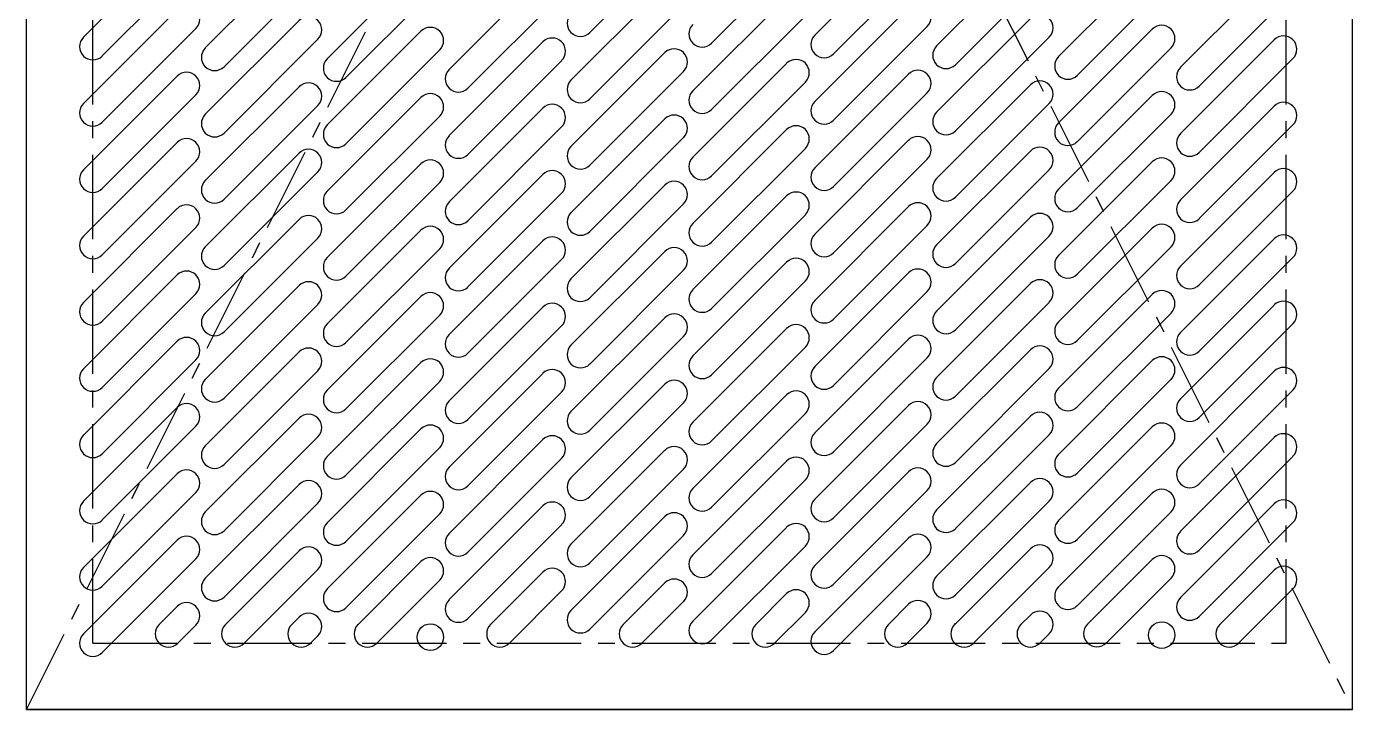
# Model space of a CAD drawing. Header units: millimetres. Extents: x -100 to 100, y -200 to 200.
# Drawn here: x -100 to 100, y -200 to -97 of the extents above; entities that cross this region are included whole.
import ezdxf

# ---------------------------------------------------------------- set-up
doc = ezdxf.new("R2010")
doc.units = ezdxf.units.MM
doc.linetypes.add('CENTERX2', pattern=[20.32, 12.7, -2.54, 2.54, -2.54])

msp = doc.modelspace()

# ---------------------------------------------------------------- linework, layer by layer
at = {"color": 7, "linetype": 'Continuous'}
for p, q in [((-100, -200), (-100, 200)), ((-100, -200), (-100, 200)), ((100, -200), (100, 200)), ((100, -200), (100, 200)), ((-15.05, -97.88), (-0.9, -83.73)), ((-15.05, -97.88), (-0.9, -83.73)), ((-91.41, -98.59), (-77.27, -84.44)), ((-91.41, -98.59), (-77.27, -84.44)), ((3.34, -99.49), (17.48, -85.35)), ((3.34, -99.49), (17.48, -85.35)), ((18.89, -98.28), (33.04, -84.13)), ((18.89, -98.28), (33.04, -84.13)), ((37.28, -99.89), (51.42, -85.75)), ((37.28, -99.89), (51.42, -85.75)), ((-88.59, -101.41), (-74.44, -87.27)), ((-88.59, -101.41), (-74.44, -87.27)), ((-73.03, -100.2), (-58.89, -86.06)), ((-73.03, -100.2), (-58.89, -86.06)), ((-54.64, -101.82), (-40.5, -87.67)), ((-54.64, -101.82), (-40.5, -87.67)), ((21.72, -101.11), (35.87, -86.96)), ((21.72, -101.11), (35.87, -86.96)), ((55.66, -101.51), (69.81, -87.37)), ((55.66, -101.51), (69.81, -87.37)), ((-70.2, -103.03), (-56.06, -88.89)), ((-70.2, -103.03), (-56.06, -88.89)), ((-36.26, -103.43), (-22.12, -89.29)), ((-36.26, -103.43), (-22.12, -89.29)), ((40.11, -102.72), (54.25, -88.58)), ((40.11, -102.72), (54.25, -88.58)), ((74.05, -103.12), (88.19, -88.98)), ((74.05, -103.12), (88.19, -88.98)), ((-51.82, -104.64), (-37.67, -90.5)), ((-51.82, -104.64), (-37.67, -90.5)), ((-17.88, -105.05), (-3.73, -90.9)), ((-17.88, -105.05), (-3.73, -90.9)), ((58.49, -104.34), (72.63, -90.19)), ((58.49, -104.34), (72.63, -90.19)), ((76.88, -105.95), (91.02, -91.81)), ((76.88, -105.95), (91.02, -91.81)), ((-33.43, -106.26), (-19.29, -92.12)), ((-33.43, -106.26), (-19.29, -92.12)), ((-15.05, -107.88), (-0.9, -93.73)), ((-15.05, -107.88), (-0.9, -93.73)), ((0.51, -106.66), (14.65, -92.52)), ((0.51, -106.66), (14.65, -92.52)), ((-91.41, -108.59), (-77.27, -94.44)), ((-91.41, -108.59), (-77.27, -94.44)), ((3.34, -109.49), (17.48, -95.35)), ((3.34, -109.49), (17.48, -95.35)), ((18.89, -108.28), (33.04, -94.13)), ((18.89, -108.28), (33.04, -94.13)), ((37.28, -109.89), (51.42, -95.75)), ((37.28, -109.89), (51.42, -95.75)), ((-88.59, -111.41), (-74.44, -97.27)), ((-88.59, -111.41), (-74.44, -97.27)), ((-73.03, -110.2), (-58.89, -96.06)), ((-73.03, -110.2), (-58.89, -96.06)), ((-54.64, -111.82), (-40.5, -97.67)), ((-54.64, -111.82), (-40.5, -97.67)), ((21.72, -111.11), (35.87, -96.96)), ((21.72, -111.11), (35.87, -96.96)), ((55.66, -111.51), (69.81, -97.37)), ((55.66, -111.51), (69.81, -97.37)), ((-70.2, -113.03), (-56.06, -98.89)), ((-70.2, -113.03), (-56.06, -98.89)), ((-36.26, -113.43), (-22.12, -99.29)), ((-36.26, -113.43), (-22.12, -99.29)), ((40.11, -112.72), (54.25, -98.58)), ((40.11, -112.72), (54.25, -98.58)), ((74.05, -113.12), (88.19, -98.98)), ((74.05, -113.12), (88.19, -98.98)), ((-51.82, -114.64), (-37.67, -100.5)), ((-51.82, -114.64), (-37.67, -100.5)), ((-17.88, -115.05), (-3.73, -100.9)), ((-17.88, -115.05), (-3.73, -100.9)), ((58.49, -114.34), (72.63, -100.19)), ((58.49, -114.34), (72.63, -100.19)), ((76.88, -115.95), (91.02, -101.81)), ((76.88, -115.95), (91.02, -101.81)), ((-33.43, -116.26), (-19.29, -102.12)), ((-33.43, -116.26), (-19.29, -102.12)), ((-15.05, -117.88), (-0.9, -103.73)), ((-15.05, -117.88), (-0.9, -103.73)), ((0.51, -116.66), (14.65, -102.52)), ((0.51, -116.66), (14.65, -102.52)), ((-91.41, -118.59), (-77.27, -104.44)), ((-91.41, -118.59), (-77.27, -104.44)), ((3.34, -119.49), (17.48, -105.35)), ((3.34, -119.49), (17.48, -105.35)), ((18.89, -118.28), (33.04, -104.13)), ((18.89, -118.28), (33.04, -104.13)), ((37.28, -119.89), (51.42, -105.75)), ((37.28, -119.89), (51.42, -105.75)), ((-88.59, -121.41), (-74.44, -107.27)), ((-88.59, -121.41), (-74.44, -107.27)), ((-73.03, -120.2), (-58.89, -106.06)), ((-73.03, -120.2), (-58.89, -106.06)), ((-54.64, -121.82), (-40.5, -107.67)), ((-54.64, -121.82), (-40.5, -107.67)), ((21.72, -121.11), (35.87, -106.96)), ((21.72, -121.11), (35.87, -106.96)), ((55.66, -121.51), (69.81, -107.37)), ((55.66, -121.51), (69.81, -107.37)), ((-70.2, -123.03), (-56.06, -108.89)), ((-70.2, -123.03), (-56.06, -108.89)), ((-36.26, -123.43), (-22.12, -109.29)), ((-36.26, -123.43), (-22.12, -109.29)), ((40.11, -122.72), (54.25, -108.58)), ((40.11, -122.72), (54.25, -108.58)), ((74.05, -123.12), (88.19, -108.98)), ((74.05, -123.12), (88.19, -108.98)), ((-51.82, -124.64), (-37.67, -110.5)), ((-51.82, -124.64), (-37.67, -110.5)), ((-17.88, -125.05), (-3.73, -110.9)), ((-17.88, -125.05), (-3.73, -110.9)), ((58.49, -124.34), (72.63, -110.19)), ((58.49, -124.34), (72.63, -110.19)), ((76.88, -125.95), (91.02, -111.81)), ((76.88, -125.95), (91.02, -111.81)), ((-33.43, -126.26), (-19.29, -112.12)), ((-33.43, -126.26), (-19.29, -112.12)), ((-15.05, -127.88), (-0.9, -113.73)), ((-15.05, -127.88), (-0.9, -113.73)), ((0.51, -126.66), (14.65, -112.52)), ((0.51, -126.66), (14.65, -112.52)), ((-91.41, -128.59), (-77.27, -114.44)), ((-91.41, -128.59), (-77.27, -114.44)), ((3.34, -129.49), (17.48, -115.35)), ((3.34, -129.49), (17.48, -115.35)), ((18.89, -128.28), (33.04, -114.13)), ((18.89, -128.28), (33.04, -114.13)), ((37.28, -129.89), (51.42, -115.75)), ((37.28, -129.89), (51.42, -115.75)), ((-88.59, -131.41), (-74.44, -117.27)), ((-88.59, -131.41), (-74.44, -117.27)), ((-73.03, -130.2), (-58.89, -116.06)), ((-73.03, -130.2), (-58.89, -116.06)), ((-54.64, -131.82), (-40.5, -117.67)), ((-54.64, -131.82), (-40.5, -117.67)), ((21.72, -131.11), (35.87, -116.96)), ((21.72, -131.11), (35.87, -116.96)), ((55.66, -131.51), (69.81, -117.37)), ((55.66, -131.51), (69.81, -117.37)), ((-70.2, -133.03), (-56.06, -118.89)), ((-70.2, -133.03), (-56.06, -118.89)), ((-36.26, -133.43), (-22.12, -119.29)), ((-36.26, -133.43), (-22.12, -119.29)), ((40.11, -132.72), (54.25, -118.58)), ((40.11, -132.72), (54.25, -118.58)), ((74.05, -133.12), (88.19, -118.98)), ((74.05, -133.12), (88.19, -118.98)), ((-51.82, -134.64), (-37.67, -120.5)), ((-51.82, -134.64), (-37.67, -120.5)), ((-17.88, -135.05), (-3.73, -120.9)), ((-17.88, -135.05), (-3.73, -120.9)), ((58.49, -134.34), (72.63, -120.19)), ((58.49, -134.34), (72.63, -120.19)), ((76.88, -135.95), (91.02, -121.81)), ((76.88, -135.95), (91.02, -121.81)), ((-33.43, -136.26), (-19.29, -122.12)), ((-33.43, -136.26), (-19.29, -122.12)), ((-15.05, -137.88), (-0.9, -123.73)), ((-15.05, -137.88), (-0.9, -123.73)), ((0.51, -136.66), (14.65, -122.52)), ((0.51, -136.66), (14.65, -122.52)), ((-91.41, -138.59), (-77.27, -124.44)), ((-91.41, -138.59), (-77.27, -124.44)), ((3.34, -139.49), (17.48, -125.35)), ((3.34, -139.49), (17.48, -125.35)), ((18.89, -138.28), (33.04, -124.13)), ((18.89, -138.28), (33.04, -124.13)), ((37.28, -139.89), (51.42, -125.75)), ((37.28, -139.89), (51.42, -125.75)), ((-88.59, -141.41), (-74.44, -127.27)), ((-88.59, -141.41), (-74.44, -127.27)), ((-73.03, -140.2), (-58.89, -126.06)), ((-73.03, -140.2), (-58.89, -126.06)), ((-54.64, -141.82), (-40.5, -127.67)), ((-54.64, -141.82), (-40.5, -127.67)), ((21.72, -141.11), (35.87, -126.96)), ((21.72, -141.11), (35.87, -126.96)), ((55.66, -141.51), (69.81, -127.37)), ((55.66, -141.51), (69.81, -127.37)), ((-70.2, -143.03), (-56.06, -128.89)), ((-70.2, -143.03), (-56.06, -128.89)), ((-36.26, -143.43), (-22.12, -129.29)), ((-36.26, -143.43), (-22.12, -129.29)), ((40.11, -142.72), (54.25, -128.58)), ((40.11, -142.72), (54.25, -128.58)), ((74.05, -143.12), (88.19, -128.98)), ((74.05, -143.12), (88.19, -128.98)), ((-51.82, -144.64), (-37.67, -130.5)), ((-51.82, -144.64), (-37.67, -130.5)), ((-17.88, -145.05), (-3.73, -130.9)), ((-17.88, -145.05), (-3.73, -130.9)), ((58.49, -144.34), (72.63, -130.19)), ((58.49, -144.34), (72.63, -130.19)), ((76.88, -145.95), (91.02, -131.81)), ((76.88, -145.95), (91.02, -131.81)), ((-33.43, -146.26), (-19.29, -132.12)), ((-33.43, -146.26), (-19.29, -132.12)), ((-15.05, -147.88), (-0.9, -133.73)), ((-15.05, -147.88), (-0.9, -133.73)), ((0.51, -146.66), (14.65, -132.52)), ((0.51, -146.66), (14.65, -132.52)), ((-91.41, -148.59), (-77.27, -134.44)), ((-91.41, -148.59), (-77.27, -134.44)), ((3.34, -149.49), (17.48, -135.35)), ((3.34, -149.49), (17.48, -135.35)), ((18.89, -148.28), (33.04, -134.13)), ((18.89, -148.28), (33.04, -134.13)), ((37.28, -149.89), (51.42, -135.75)), ((37.28, -149.89), (51.42, -135.75)), ((-88.59, -151.41), (-74.44, -137.27)), ((-88.59, -151.41), (-74.44, -137.27)), ((-73.03, -150.2), (-58.89, -136.06)), ((-73.03, -150.2), (-58.89, -136.06)), ((-54.64, -151.82), (-40.5, -137.67)), ((-54.64, -151.82), (-40.5, -137.67)), ((21.72, -151.11), (35.87, -136.96)), ((21.72, -151.11), (35.87, -136.96)), ((55.66, -151.51), (69.81, -137.37)), ((55.66, -151.51), (69.81, -137.37)), ((-70.2, -153.03), (-56.06, -138.89)), ((-70.2, -153.03), (-56.06, -138.89)), ((-36.26, -153.43), (-22.12, -139.29)), ((-36.26, -153.43), (-22.12, -139.29)), ((40.11, -152.72), (54.25, -138.58)), ((40.11, -152.72), (54.25, -138.58)), ((74.05, -153.12), (88.19, -138.98)), ((74.05, -153.12), (88.19, -138.98)), ((-51.82, -154.64), (-37.67, -140.5)), ((-51.82, -154.64), (-37.67, -140.5)), ((-17.88, -155.05), (-3.73, -140.9)), ((-17.88, -155.05), (-3.73, -140.9)), ((58.49, -154.34), (72.63, -140.19)), ((58.49, -154.34), (72.63, -140.19)), ((76.88, -155.95), (91.02, -141.81)), ((76.88, -155.95), (91.02, -141.81)), ((-33.43, -156.26), (-19.29, -142.12)), ((-33.43, -156.26), (-19.29, -142.12)), ((-15.05, -157.88), (-0.9, -143.73)), ((-15.05, -157.88), (-0.9, -143.73)), ((0.51, -156.66), (14.65, -142.52)), ((0.51, -156.66), (14.65, -142.52)), ((-91.41, -158.59), (-77.27, -144.44)), ((-91.41, -158.59), (-77.27, -144.44)), ((3.34, -159.49), (17.48, -145.35)), ((3.34, -159.49), (17.48, -145.35)), ((18.89, -158.28), (33.04, -144.13)), ((18.89, -158.28), (33.04, -144.13)), ((37.28, -159.89), (51.42, -145.75)), ((37.28, -159.89), (51.42, -145.75)), ((-88.59, -161.41), (-74.44, -147.27)), ((-88.59, -161.41), (-74.44, -147.27)), ((-73.03, -160.2), (-58.89, -146.06)), ((-73.03, -160.2), (-58.89, -146.06)), ((-54.64, -161.82), (-40.5, -147.67)), ((-54.64, -161.82), (-40.5, -147.67)), ((21.72, -161.11), (35.87, -146.96)), ((21.72, -161.11), (35.87, -146.96)), ((55.66, -161.51), (69.81, -147.37)), ((55.66, -161.51), (69.81, -147.37)), ((-70.2, -163.03), (-56.06, -148.89)), ((-70.2, -163.03), (-56.06, -148.89)), ((-36.26, -163.43), (-22.12, -149.29)), ((-36.26, -163.43), (-22.12, -149.29)), ((40.11, -162.72), (54.25, -148.58)), ((40.11, -162.72), (54.25, -148.58)), ((74.05, -163.12), (88.19, -148.98)), ((74.05, -163.12), (88.19, -148.98)), ((-51.82, -164.64), (-37.67, -150.5)), ((-51.82, -164.64), (-37.67, -150.5)), ((-17.88, -165.05), (-3.73, -150.9)), ((-17.88, -165.05), (-3.73, -150.9)), ((58.49, -164.34), (72.63, -150.19)), ((58.49, -164.34), (72.63, -150.19)), ((76.88, -165.95), (91.02, -151.81)), ((76.88, -165.95), (91.02, -151.81)), ((-33.43, -166.26), (-19.29, -152.12)), ((-33.43, -166.26), (-19.29, -152.12)), ((-15.05, -167.88), (-0.9, -153.73)), ((-15.05, -167.88), (-0.9, -153.73)), ((0.51, -166.66), (14.65, -152.52)), ((0.51, -166.66), (14.65, -152.52)), ((-91.41, -168.59), (-77.27, -154.44)), ((-91.41, -168.59), (-77.27, -154.44)), ((3.34, -169.49), (17.48, -155.35)), ((3.34, -169.49), (17.48, -155.35)), ((18.89, -168.28), (33.04, -154.13)), ((18.89, -168.28), (33.04, -154.13)), ((37.28, -169.89), (51.42, -155.75)), ((37.28, -169.89), (51.42, -155.75)), ((-88.59, -171.41), (-74.44, -157.27)), ((-88.59, -171.41), (-74.44, -157.27)), ((-73.03, -170.2), (-58.89, -156.06)), ((-73.03, -170.2), (-58.89, -156.06)), ((-54.64, -171.82), (-40.5, -157.67)), ((-54.64, -171.82), (-40.5, -157.67)), ((21.72, -171.11), (35.87, -156.96)), ((21.72, -171.11), (35.87, -156.96)), ((55.66, -171.51), (69.81, -157.37)), ((55.66, -171.51), (69.81, -157.37)), ((-70.2, -173.03), (-56.06, -158.89)), ((-70.2, -173.03), (-56.06, -158.89)), ((-36.26, -173.43), (-22.12, -159.29)), ((-36.26, -173.43), (-22.12, -159.29)), ((40.11, -172.72), (54.25, -158.58)), ((40.11, -172.72), (54.25, -158.58)), ((74.05, -173.12), (88.19, -158.98)), ((74.05, -173.12), (88.19, -158.98)), ((-51.82, -174.64), (-37.67, -160.5)), ((-51.82, -174.64), (-37.67, -160.5)), ((-17.88, -175.05), (-3.73, -160.9)), ((-17.88, -175.05), (-3.73, -160.9)), ((58.49, -174.34), (72.63, -160.19)), ((58.49, -174.34), (72.63, -160.19)), ((76.88, -175.95), (91.02, -161.81)), ((76.88, -175.95), (91.02, -161.81)), ((-33.43, -176.26), (-19.29, -162.12)), ((-33.43, -176.26), (-19.29, -162.12)), ((-15.05, -177.88), (-0.9, -163.73)), ((-15.05, -177.88), (-0.9, -163.73)), ((0.51, -176.66), (14.65, -162.52)), ((0.51, -176.66), (14.65, -162.52)), ((-91.41, -178.59), (-77.27, -164.44)), ((-91.41, -178.59), (-77.27, -164.44)), ((3.34, -179.49), (17.48, -165.35)), ((3.34, -179.49), (17.48, -165.35)), ((18.89, -178.28), (33.04, -164.13)), ((18.89, -178.28), (33.04, -164.13)), ((37.28, -179.89), (51.42, -165.75)), ((37.28, -179.89), (51.42, -165.75)), ((-88.59, -181.41), (-74.44, -167.27)), ((-88.59, -181.41), (-74.44, -167.27)), ((-73.03, -180.2), (-58.89, -166.06)), ((-73.03, -180.2), (-58.89, -166.06)), ((-54.64, -181.82), (-40.5, -167.67)), ((-54.64, -181.82), (-40.5, -167.67)), ((21.72, -181.11), (35.87, -166.96)), ((21.72, -181.11), (35.87, -166.96)), ((55.66, -181.51), (69.81, -167.37)), ((55.66, -181.51), (69.81, -167.37)), ((-70.2, -183.03), (-56.06, -168.89)), ((-70.2, -183.03), (-56.06, -168.89)), ((-36.26, -183.43), (-22.12, -169.29)), ((-36.26, -183.43), (-22.12, -169.29)), ((40.11, -182.72), (54.25, -168.58)), ((40.11, -182.72), (54.25, -168.58)), ((74.05, -183.12), (88.19, -168.98)), ((74.05, -183.12), (88.19, -168.98)), ((-51.82, -184.64), (-37.67, -170.5)), ((-51.82, -184.64), (-37.67, -170.5)), ((-17.88, -185.05), (-3.73, -170.9)), ((-17.88, -185.05), (-3.73, -170.9)), ((58.49, -184.34), (72.63, -170.19)), ((58.49, -184.34), (72.63, -170.19)), ((76.88, -185.95), (91.02, -171.81)), ((76.88, -185.95), (91.02, -171.81)), ((-33.43, -186.26), (-19.29, -172.12)), ((-33.43, -186.26), (-19.29, -172.12)), ((-15.05, -187.88), (-0.9, -173.73)), ((-15.05, -187.88), (-0.9, -173.73)), ((0.51, -186.66), (14.65, -172.52)), ((0.51, -186.66), (14.65, -172.52)), ((-91.41, -188.59), (-77.27, -174.44)), ((-91.41, -188.59), (-77.27, -174.44)), ((3.34, -189.49), (17.48, -175.35)), ((3.34, -189.49), (17.48, -175.35)), ((18.89, -188.28), (33.04, -174.13)), ((18.89, -188.28), (33.04, -174.13)), ((51.42, -175.75), (40, -187.17)), ((-88.59, -191.41), (-74.44, -177.27)), ((-88.59, -191.41), (-74.44, -177.27)), ((-70, -187.17), (-58.89, -176.06)), ((-40.5, -177.67), (-50, -187.17)), ((21.72, -191.11), (35.87, -176.96)), ((21.72, -191.11), (35.87, -176.96)), ((69.81, -177.37), (60.03, -187.14)), ((-67.17, -190), (-56.06, -178.89)), ((-22.12, -179.29), (-30, -187.17)), ((54.25, -178.58), (42.83, -190)), ((80, -187.17), (88.19, -178.98)), ((-37.67, -180.5), (-47.17, -190)), ((-3.73, -180.9), (-10, -187.17)), ((72.63, -180.19), (62.86, -189.97)), ((91.02, -181.81), (82.83, -190)), ((-19.29, -182.12), (-27.17, -190)), ((-0.9, -183.73), (-7.17, -190)), ((14.65, -182.52), (10, -187.17)), ((-77.27, -184.44), (-80, -187.17)), ((17.48, -185.35), (12.83, -190)), ((33.04, -184.13), (30, -187.17)), ((51.42, -185.75), (50, -187.17)), ((-74.44, -187.27), (-77.17, -190)), ((-58.89, -186.06), (-60, -187.17)), ((35.87, -186.96), (32.83, -190)), ((40, -187.17), (40.07, -187)), ((-56.06, -188.89), (-57.17, -190)), ((54.25, -188.58), (52.83, -190)), ((-100, -200), (100, -200)), ((100, -200), (-100, -200))]:
    msp.add_line(p, q, dxfattribs=at)
at = {"color": 7, "linetype": 'CENTERX2'}
for p, q in [((-100, -200), (100, 200)), ((-100, 200), (100, -200)), ((-90, -190), (-90, 190)), ((90, -190), (90, 190)), ((-90, -190), (90, -190))]:
    msp.add_line(p, q, dxfattribs=at)
at = {"color": 7, "linetype": 'Continuous'}
for centre in [(-39.09, -189.09), (71.22, -188.78)]:
    msp.add_circle(centre, 2, dxfattribs=at)
for centre, start, end in [((-75.86, -95.86), 315, 135), ((-75.86, -95.86), 315, 135), ((34.45, -95.55), 315, 135), ((-57.47, -97.47), 315, 135), ((-57.47, -97.47), 315, 135), ((-16.46, -96.46), 135, 315), ((-16.46, -96.46), 135, 315), ((52.84, -97.16), 315, 135), ((52.84, -97.16), 315, 135), ((-39.09, -99.09), 315, 135), ((-39.09, -99.09), 315, 135), ((1.92, -98.08), 135, 315), ((1.92, -98.08), 135, 315), ((71.22, -98.78), 315, 135), ((71.22, -98.78), 315, 135), ((-90, -100), 135, 315), ((-90, -100), 135, 315), ((-20.7, -100.7), 315, 135), ((-20.7, -100.7), 315, 135), ((20.31, -99.69), 135, 315), ((20.31, -99.69), 135, 315), ((38.69, -101.31), 135, 315), ((38.69, -101.31), 135, 315), ((89.61, -100.39), 315, 135), ((89.61, -100.39), 315, 135), ((-71.62, -101.62), 135, 315), ((-71.62, -101.62), 135, 315), ((-53.23, -103.23), 135, 315), ((-53.23, -103.23), 135, 315), ((-2.32, -102.32), 315, 135), ((-2.32, -102.32), 315, 135), ((16.07, -103.93), 315, 135), ((16.07, -103.93), 315, 135), ((57.08, -102.92), 135, 315), ((57.08, -102.92), 135, 315), ((-75.86, -105.86), 315, 135), ((-75.86, -105.86), 315, 135), ((-34.85, -104.85), 135, 315), ((-34.85, -104.85), 135, 315), ((34.45, -105.55), 315, 135), ((34.45, -105.55), 315, 135), ((75.46, -104.54), 135, 315), ((75.46, -104.54), 135, 315), ((-57.47, -107.47), 315, 135), ((-57.47, -107.47), 315, 135), ((-16.46, -106.46), 135, 315), ((-16.46, -106.46), 135, 315), ((52.84, -107.16), 315, 135), ((52.84, -107.16), 315, 135), ((-39.09, -109.09), 315, 135), ((-39.09, -109.09), 315, 135), ((1.92, -108.08), 135, 315), ((1.92, -108.08), 135, 315), ((71.22, -108.78), 315, 135), ((71.22, -108.78), 315, 135), ((-90, -110), 135, 315), ((-90, -110), 135, 315), ((-20.7, -110.7), 315, 135), ((-20.7, -110.7), 315, 135), ((20.31, -109.69), 135, 315), ((20.31, -109.69), 135, 315), ((38.69, -111.31), 135, 315), ((38.69, -111.31), 135, 315), ((89.61, -110.39), 315, 135), ((89.61, -110.39), 315, 135), ((-71.62, -111.62), 135, 315), ((-71.62, -111.62), 135, 315), ((-53.23, -113.23), 135, 315), ((-53.23, -113.23), 135, 315), ((-2.32, -112.32), 315, 135), ((-2.32, -112.32), 315, 135), ((16.07, -113.93), 315, 135), ((16.07, -113.93), 315, 135), ((57.08, -112.92), 135, 315), ((57.08, -112.92), 135, 315), ((-75.86, -115.86), 315, 135), ((-75.86, -115.86), 315, 135), ((-34.85, -114.85), 135, 315), ((-34.85, -114.85), 135, 315), ((34.45, -115.55), 315, 135), ((34.45, -115.55), 315, 135), ((75.46, -114.54), 135, 315), ((75.46, -114.54), 135, 315), ((-57.47, -117.47), 315, 135), ((-57.47, -117.47), 315, 135), ((-16.46, -116.46), 135, 315), ((-16.46, -116.46), 135, 315), ((52.84, -117.16), 315, 135), ((52.84, -117.16), 315, 135), ((-39.09, -119.09), 315, 135), ((-39.09, -119.09), 315, 135), ((1.92, -118.08), 135, 315), ((1.92, -118.08), 135, 315), ((71.22, -118.78), 315, 135), ((71.22, -118.78), 315, 135), ((-90, -120), 135, 315), ((-90, -120), 135, 315), ((-20.7, -120.7), 315, 135), ((-20.7, -120.7), 315, 135), ((20.31, -119.69), 135, 315), ((20.31, -119.69), 135, 315), ((38.69, -121.31), 135, 315), ((38.69, -121.31), 135, 315), ((89.61, -120.39), 315, 135), ((89.61, -120.39), 315, 135), ((-71.62, -121.62), 135, 315), ((-71.62, -121.62), 135, 315), ((-53.23, -123.23), 135, 315), ((-53.23, -123.23), 135, 315), ((-2.32, -122.32), 315, 135), ((-2.32, -122.32), 315, 135), ((16.07, -123.93), 315, 135), ((16.07, -123.93), 315, 135), ((57.08, -122.92), 135, 315), ((57.08, -122.92), 135, 315), ((-75.86, -125.86), 315, 135), ((-75.86, -125.86), 315, 135), ((-34.85, -124.85), 135, 315), ((-34.85, -124.85), 135, 315), ((34.45, -125.55), 315, 135), ((34.45, -125.55), 315, 135), ((75.46, -124.54), 135, 315), ((75.46, -124.54), 135, 315), ((-57.47, -127.47), 315, 135), ((-57.47, -127.47), 315, 135), ((-16.46, -126.46), 135, 315), ((-16.46, -126.46), 135, 315), ((52.84, -127.16), 315, 135), ((52.84, -127.16), 315, 135), ((-39.09, -129.09), 315, 135), ((-39.09, -129.09), 315, 135), ((1.92, -128.08), 135, 315), ((1.92, -128.08), 135, 315), ((71.22, -128.78), 315, 135), ((71.22, -128.78), 315, 135), ((-90, -130), 135, 315), ((-90, -130), 135, 315), ((-20.7, -130.7), 315, 135), ((-20.7, -130.7), 315, 135), ((20.31, -129.69), 135, 315), ((20.31, -129.69), 135, 315), ((38.69, -131.31), 135, 315), ((38.69, -131.31), 135, 315), ((89.61, -130.39), 315, 135), ((89.61, -130.39), 315, 135), ((-71.62, -131.62), 135, 315), ((-71.62, -131.62), 135, 315), ((-53.23, -133.23), 135, 315), ((-53.23, -133.23), 135, 315), ((-2.32, -132.32), 315, 135), ((-2.32, -132.32), 315, 135), ((16.07, -133.93), 315, 135), ((16.07, -133.93), 315, 135), ((57.08, -132.92), 135, 315), ((57.08, -132.92), 135, 315), ((-75.86, -135.86), 315, 135), ((-75.86, -135.86), 315, 135), ((-34.85, -134.85), 135, 315), ((-34.85, -134.85), 135, 315), ((34.45, -135.55), 315, 135), ((34.45, -135.55), 315, 135), ((75.46, -134.54), 135, 315), ((75.46, -134.54), 135, 315), ((-57.47, -137.47), 315, 135), ((-57.47, -137.47), 315, 135), ((-16.46, -136.46), 135, 315), ((-16.46, -136.46), 135, 315), ((52.84, -137.16), 315, 135), ((52.84, -137.16), 315, 135), ((-39.09, -139.09), 315, 135), ((-39.09, -139.09), 315, 135), ((1.92, -138.08), 135, 315), ((1.92, -138.08), 135, 315), ((71.22, -138.78), 315, 135), ((71.22, -138.78), 315, 135), ((-90, -140), 135, 315), ((-90, -140), 135, 315), ((-20.7, -140.7), 315, 135), ((-20.7, -140.7), 315, 135), ((20.31, -139.69), 135, 315), ((20.31, -139.69), 135, 315), ((38.69, -141.31), 135, 315), ((38.69, -141.31), 135, 315), ((89.61, -140.39), 315, 135), ((89.61, -140.39), 315, 135), ((-71.62, -141.62), 135, 315), ((-71.62, -141.62), 135, 315), ((-53.23, -143.23), 135, 315), ((-53.23, -143.23), 135, 315), ((-2.32, -142.32), 315, 135), ((-2.32, -142.32), 315, 135), ((16.07, -143.93), 315, 135), ((16.07, -143.93), 315, 135), ((57.08, -142.92), 135, 315), ((57.08, -142.92), 135, 315), ((-75.86, -145.86), 315, 135), ((-75.86, -145.86), 315, 135), ((-34.85, -144.85), 135, 315), ((-34.85, -144.85), 135, 315), ((34.45, -145.55), 315, 135), ((34.45, -145.55), 315, 135), ((75.46, -144.54), 135, 315), ((75.46, -144.54), 135, 315), ((-57.47, -147.47), 315, 135), ((-57.47, -147.47), 315, 135), ((-16.46, -146.46), 135, 315), ((-16.46, -146.46), 135, 315), ((52.84, -147.16), 315, 135), ((52.84, -147.16), 315, 135), ((-39.09, -149.09), 315, 135), ((-39.09, -149.09), 315, 135), ((1.92, -148.08), 135, 315), ((1.92, -148.08), 135, 315), ((71.22, -148.78), 315, 135), ((71.22, -148.78), 315, 135), ((-90, -150), 135, 315), ((-90, -150), 135, 315), ((-20.7, -150.7), 315, 135), ((-20.7, -150.7), 315, 135), ((20.31, -149.69), 135, 315), ((20.31, -149.69), 135, 315), ((38.69, -151.31), 135, 315), ((38.69, -151.31), 135, 315), ((89.61, -150.39), 315, 135), ((89.61, -150.39), 315, 135), ((-71.62, -151.62), 135, 315), ((-71.62, -151.62), 135, 315), ((-53.23, -153.23), 135, 315), ((-53.23, -153.23), 135, 315), ((-2.32, -152.32), 315, 135), ((-2.32, -152.32), 315, 135), ((16.07, -153.93), 315, 135), ((16.07, -153.93), 315, 135), ((57.08, -152.92), 135, 315), ((57.08, -152.92), 135, 315), ((-75.86, -155.86), 315, 135), ((-75.86, -155.86), 315, 135), ((-34.85, -154.85), 135, 315), ((-34.85, -154.85), 135, 315), ((34.45, -155.55), 315, 135), ((34.45, -155.55), 315, 135), ((75.46, -154.54), 135, 315), ((75.46, -154.54), 135, 315), ((-57.47, -157.47), 315, 135), ((-57.47, -157.47), 315, 135), ((-16.46, -156.46), 135, 315), ((-16.46, -156.46), 135, 315), ((52.84, -157.16), 315, 135), ((52.84, -157.16), 315, 135), ((-39.09, -159.09), 315, 135), ((-39.09, -159.09), 315, 135), ((1.92, -158.08), 135, 315), ((1.92, -158.08), 135, 315), ((71.22, -158.78), 315, 135), ((71.22, -158.78), 315, 135), ((-90, -160), 135, 315), ((-90, -160), 135, 315), ((-20.7, -160.7), 315, 135), ((-20.7, -160.7), 315, 135), ((20.31, -159.69), 135, 315), ((20.31, -159.69), 135, 315), ((38.69, -161.31), 135, 315), ((38.69, -161.31), 135, 315), ((89.61, -160.39), 315, 135), ((89.61, -160.39), 315, 135), ((-71.62, -161.62), 135, 315), ((-71.62, -161.62), 135, 315), ((-53.23, -163.23), 135, 315), ((-53.23, -163.23), 135, 315), ((-2.32, -162.32), 315, 135), ((-2.32, -162.32), 315, 135), ((16.07, -163.93), 315, 135), ((16.07, -163.93), 315, 135), ((57.08, -162.92), 135, 315), ((57.08, -162.92), 135, 315), ((-75.86, -165.86), 315, 135), ((-75.86, -165.86), 315, 135), ((-34.85, -164.85), 135, 315), ((-34.85, -164.85), 135, 315), ((34.45, -165.55), 315, 135), ((34.45, -165.55), 315, 135), ((75.46, -164.54), 135, 315), ((75.46, -164.54), 135, 315), ((-57.47, -167.47), 315, 135), ((-57.47, -167.47), 315, 135), ((-16.46, -166.46), 135, 315), ((-16.46, -166.46), 135, 315), ((52.84, -167.16), 315, 135), ((52.84, -167.16), 315, 135), ((-39.09, -169.09), 315, 135), ((-39.09, -169.09), 315, 135), ((1.92, -168.08), 135, 315), ((1.92, -168.08), 135, 315), ((71.22, -168.78), 315, 135), ((71.22, -168.78), 315, 135), ((-90, -170), 135, 315), ((-90, -170), 135, 315), ((-20.7, -170.7), 315, 135), ((-20.7, -170.7), 315, 135), ((20.31, -169.69), 135, 315), ((20.31, -169.69), 135, 315), ((38.69, -171.31), 135, 315), ((38.69, -171.31), 135, 315), ((89.61, -170.39), 315, 135), ((89.61, -170.39), 315, 135), ((-71.62, -171.62), 135, 315), ((-71.62, -171.62), 135, 315), ((-53.23, -173.23), 135, 315), ((-53.23, -173.23), 135, 315), ((-2.32, -172.32), 315, 135), ((-2.32, -172.32), 315, 135), ((16.07, -173.93), 315, 135), ((16.07, -173.93), 315, 135), ((57.08, -172.92), 135, 315), ((57.08, -172.92), 135, 315), ((-75.86, -175.86), 315, 135), ((-75.86, -175.86), 315, 135), ((-34.85, -174.85), 135, 315), ((-34.85, -174.85), 135, 315), ((34.45, -175.55), 315, 135), ((34.45, -175.55), 315, 135), ((75.46, -174.54), 135, 315), ((75.46, -174.54), 135, 315), ((-57.47, -177.47), 315, 135), ((-57.47, -177.47), 315, 135), ((-16.46, -176.46), 135, 315), ((-16.46, -176.46), 135, 315), ((52.84, -177.16), 315, 135), ((52.84, -177.16), 315, 135), ((-39.09, -179.09), 315, 135), ((-39.09, -179.09), 315, 135), ((1.92, -178.08), 135, 315), ((1.92, -178.08), 135, 315), ((71.22, -178.78), 315, 135), ((71.22, -178.78), 315, 135), ((-90, -180), 135, 315), ((-90, -180), 135, 315), ((-20.7, -180.7), 315, 135), ((-20.7, -180.7), 315, 135), ((20.31, -179.69), 135, 315), ((20.31, -179.69), 135, 315), ((38.69, -181.31), 135, 315), ((38.69, -181.31), 135, 315), ((89.61, -180.39), 315, 135), ((89.61, -180.39), 315, 135), ((-71.62, -181.62), 135, 315), ((-71.62, -181.62), 135, 315), ((-53.23, -183.23), 135, 315), ((-53.23, -183.23), 135, 315), ((-2.32, -182.32), 315, 135), ((-2.32, -182.32), 315, 135), ((16.07, -183.93), 315, 135), ((16.07, -183.93), 315, 135), ((57.08, -182.92), 135, 315), ((57.08, -182.92), 135, 315), ((-75.86, -185.86), 315, 135), ((-75.86, -185.86), 315, 135), ((-34.85, -184.85), 135, 315), ((-34.85, -184.85), 135, 315), ((34.45, -185.55), 315, 135), ((34.45, -185.55), 315, 135), ((75.46, -184.54), 135, 315), ((75.46, -184.54), 135, 315), ((-57.47, -187.47), 315, 135), ((-57.47, -187.47), 315, 135), ((-16.46, -186.46), 135, 315), ((-16.46, -186.46), 135, 315), ((52.84, -187.16), 315, 135), ((52.84, -187.16), 315, 135), ((-78.59, -188.59), 135, 315), ((-68.59, -188.59), 135, 315), ((-58.59, -188.59), 135, 315), ((-48.59, -188.59), 135, 315), ((-28.59, -188.59), 135, 315), ((-8.59, -188.59), 135, 315), ((1.92, -188.08), 135, 315), ((1.92, -188.08), 135, 315), ((11.41, -188.59), 135, 315), ((31.41, -188.59), 135, 315), ((41.41, -188.59), 135, 315), ((51.41, -188.59), 135, 315), ((61.45, -188.55), 135, 315), ((81.41, -188.59), 135, 315), ((-90, -190), 135, 315), ((-90, -190), 135, 315), ((20.31, -189.69), 135, 315), ((20.31, -189.69), 135, 315)]:
    msp.add_arc(centre, 2, start, end, dxfattribs=at)

doc.saveas('drawing.dxf')
